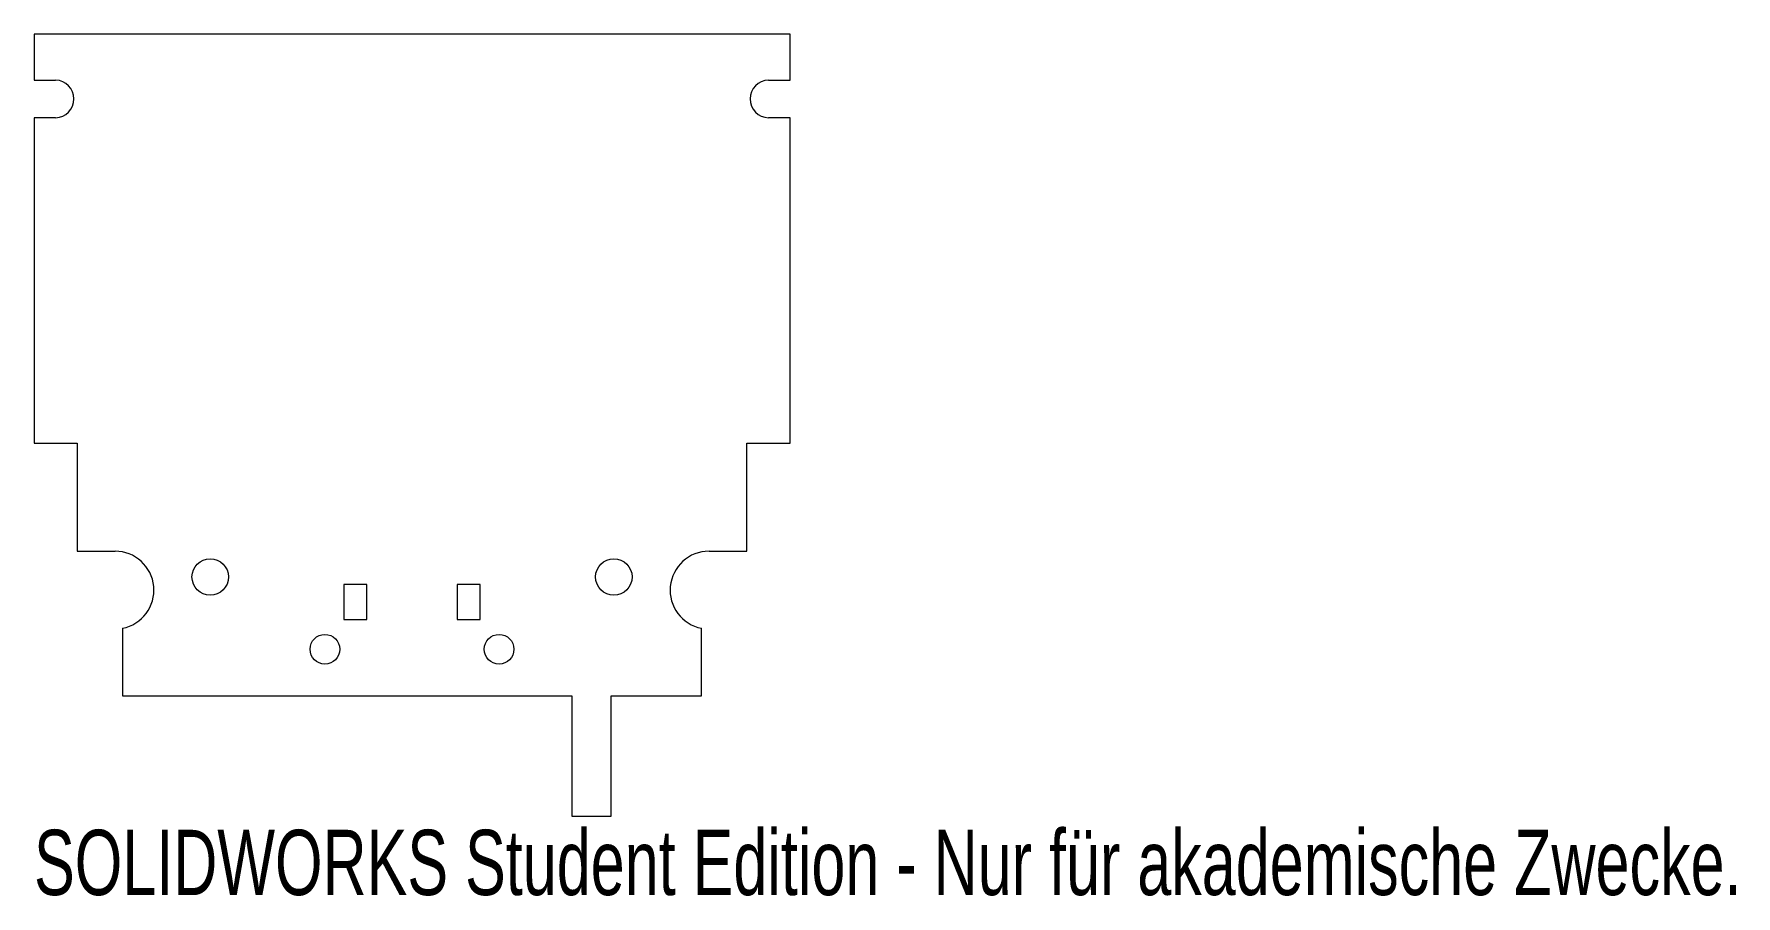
# Model space of a CAD drawing. Header units: millimetres. Extents: x -28 to 98, y -37 to 27.
import ezdxf

# ---------------------------------------------------------------- set-up
doc = ezdxf.new("R2010")
doc.units = ezdxf.units.MM
doc.styles.add('SLDTEXTSTYLE0', font='TXT', dxfattribs={"width": 0.7})

msp = doc.modelspace()

# ---------------------------------------------------------------- linework, layer by layer
at = {"color": 7, "linetype": 'Continuous', "lineweight": 15}
for p, q in [((28, 26.7), (-28, 26.7)), ((-28, 26.7), (-28, 23.3)), ((28, 23.3), (28, 26.7)), ((-28, 23.3), (-26.4, 23.3)), ((26.4, 23.3), (28, 23.3)), ((-26.4, 20.5), (-28, 20.5)), ((-28, 20.5), (-28, -3.6)), ((28, 20.5), (26.4, 20.5)), ((28, -3.6), (28, 20.5)), ((-28, -3.6), (-24.8, -3.6)), ((-24.8, -3.6), (-24.8, -11.6)), ((24.8, -11.6), (24.8, -3.6)), ((24.8, -3.6), (28, -3.6)), ((-24.8, -11.6), (-22, -11.6)), ((22, -11.6), (24.8, -11.6)), ((-3.35, -14.05), (-5.05, -14.05)), ((-5.05, -14.05), (-5.05, -16.65)), ((-3.35, -16.65), (-3.35, -14.05)), ((3.35, -14.05), (3.35, -16.65)), ((5.05, -14.05), (3.35, -14.05)), ((5.05, -16.65), (5.05, -14.05)), ((-21.45, -17.3), (-21.45, -22.3)), ((-5.05, -16.65), (-3.35, -16.65)), ((3.35, -16.65), (5.05, -16.65)), ((21.45, -22.3), (21.45, -17.3)), ((-21.45, -22.3), (11.85, -22.3)), ((11.85, -22.3), (11.85, -31.2)), ((14.75, -22.3), (21.45, -22.3)), ((14.75, -31.2), (14.75, -22.3)), ((11.85, -31.2), (14.75, -31.2))]:
    msp.add_line(p, q, dxfattribs=at)
for centre, radius in [((-14.95, -13.5), 1.35), ((14.95, -13.5), 1.35), ((-6.45, -18.85), 1.1), ((6.45, -18.85), 1.1)]:
    msp.add_circle(centre, radius, dxfattribs=at)
for centre, radius, start, end in [((-26.45, 21.9), 1.4, 272.0833, 87.9167), ((26.45, 21.9), 1.4, 92.0833, 267.9167), ((-22, -14.47), 2.88, 281.023, 90), ((22, -14.47), 2.88, 90, 258.977)]:
    msp.add_arc(centre, radius, start, end, dxfattribs=at)

# ---------------------------------------------------------------- texts
at = {"color": 7, "linetype": 'Continuous', "insert": (-28, -32.22), "char_height": 4.8336, "attachment_point": 1, "style": 'SLDTEXTSTYLE0'}
msp.add_mtext('SOLIDWORKS Student Edition - Nur für akademische Zwecke.', dxfattribs=at)

doc.saveas('drawing.dxf')
